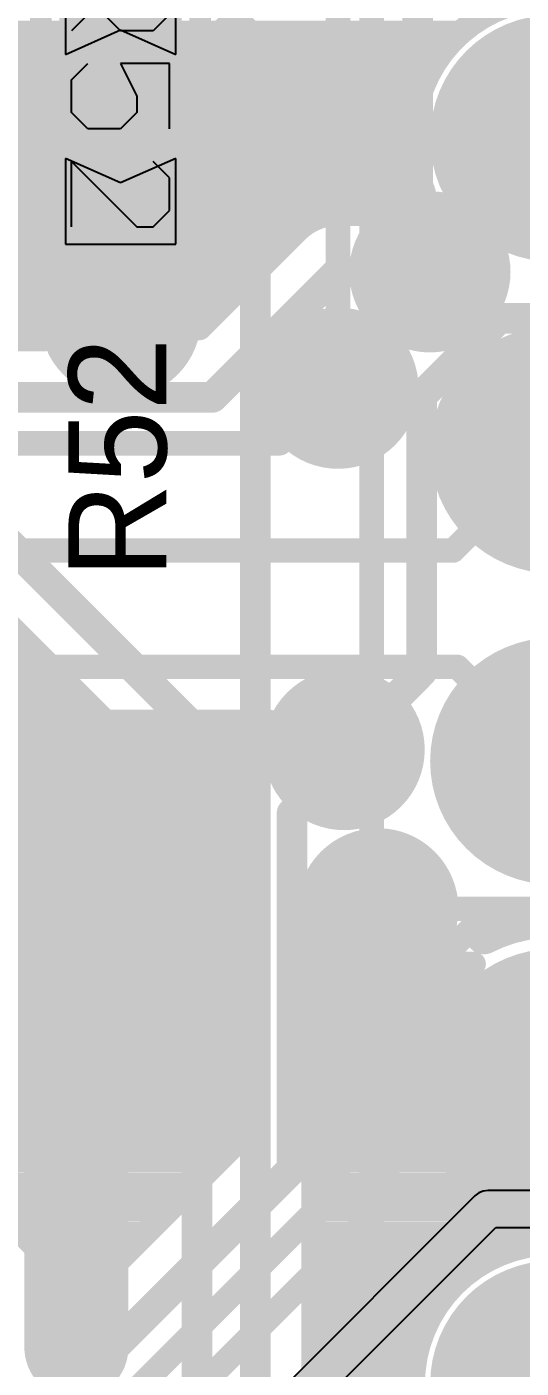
# Model space of a CAD drawing. Header units: millimetres. Extents: x 0.11 to 5.67, y 0.55 to 4.24.
# Drawn here: x 3.6008 to 3.7596, y 2.0423 to 2.4734 of the extents above; entities that cross this region are included whole.
import ezdxf

# ---------------------------------------------------------------- set-up
doc = ezdxf.new("R2010")
doc.units = ezdxf.units.MM
doc.header["$MEASUREMENT"] = 0
for name, color, linetype in [('BottomLayer', 5, 'Continuous'), ('BottomSolder', 6, 'Continuous'), ('InternalPlane1', 76, 'Continuous'), ('InternalPlane2', 16, 'Continuous'), ('Mechanical3', 76, 'Continuous'), ('MultiLayer', 9, 'Continuous'), ('PadHoleLayer', 156, 'Continuous'), ('TopLayer', 1, 'Continuous'), ('TopOverlay', 2, 'Continuous'), ('TopPaste', 8, 'Continuous'), ('TopSolder', 216, 'Continuous'), ('ViaHoleLayer', 16, 'Continuous')]:
    doc.layers.add(name, color=color, linetype=linetype)

# ---------------------------------------------------------------- blocks, each defined once
blk = doc.blocks.new('NANOPINEO_CORE_1')
at = {"layer": 'BottomLayer', "const_width": 0.0315}
for points in [[(-0.6185, 0.30433, 1), (-0.58701, 0.30433, 1)], [(-0.6185, 0.20413, 1), (-0.58701, 0.20413, 1)], [(-0.6185, 0.10413, 1), (-0.58701, 0.10413, 1)], [(-0.6185, 0.00413, 1), (-0.58701, 0.00413, 1)], [(-0.6185, -0.09606, 1), (-0.58701, -0.09606, 1)]]:
    blk.add_lwpolyline(points, format="xyb", close=True, dxfattribs=at)
at = {"layer": 'BottomSolder', "const_width": 0.03346}
for points in [[(-0.61949, 0.30433, 1), (-0.58602, 0.30433, 1)], [(-0.61949, 0.20413, 1), (-0.58602, 0.20413, 1)], [(-0.61949, 0.10413, 1), (-0.58602, 0.10413, 1)], [(-0.61949, 0.00413, 1), (-0.58602, 0.00413, 1)], [(-0.61949, -0.09606, 1), (-0.58602, -0.09606, 1)]]:
    blk.add_lwpolyline(points, format="xyb", close=True, dxfattribs=at)
at = {"layer": 'InternalPlane1'}
for points, const_width in [([(-0.6226, 0.30433, 1), (-0.58291, 0.30433, 1)], 0.03968), ([(-0.58337, 0.24798, 1), (-0.57746, 0.24798, 1)], 0.00591), ([(-0.56186, 0.22648, 1), (-0.55595, 0.22648, 1)], 0.00591), ([(-0.56186, 0.18179, 1), (-0.55595, 0.18179, 1)], 0.00591), ([(-0.58337, 0.16029, 1), (-0.57746, 0.16029, 1)], 0.00591), ([(-0.6226, 0.10413, 1), (-0.58291, 0.10413, 1)], 0.03968), ([(-0.6226, 0.00413, 1), (-0.58291, 0.00413, 1)], 0.03968), ([(-0.6226, -0.09606, 1), (-0.58291, -0.09606, 1)], 0.03968)]:
    blk.add_lwpolyline(points, format="xyb", close=True, dxfattribs=dict(at, const_width=const_width))
at = {"layer": 'InternalPlane1', "const_width": 0.01181}
for points in [[(-0.6251, 0.24798, -0.240079), (-0.58041, 0.24798)], [(-0.55891, 0.22648, -0.240079), (-0.55891, 0.18179)], [(-0.58041, 0.16029, -0.240079), (-0.6251, 0.16029)]]:
    blk.add_lwpolyline(points, format="xyb", dxfattribs=at)
at = {"layer": 'InternalPlane2', "const_width": 0.03968}
for points in [[(-0.6226, 0.30433, 1), (-0.58291, 0.30433, 1)], [(-0.6226, 0.20413, 1), (-0.58291, 0.20413, 1)], [(-0.6226, 0.10413, 1), (-0.58291, 0.10413, 1)], [(-0.6226, 0.00413, 1), (-0.58291, 0.00413, 1)], [(-0.6226, -0.09606, 1), (-0.58291, -0.09606, 1)]]:
    blk.add_lwpolyline(points, format="xyb", close=True, dxfattribs=at)
at = {"layer": 'MultiLayer', "const_width": 0.0315}
for points in [[(-0.6185, 0.30433, 1), (-0.58701, 0.30433, 1)], [(-0.6185, 0.20413, 1), (-0.58701, 0.20413, 1)], [(-0.6185, 0.10413, 1), (-0.58701, 0.10413, 1)], [(-0.6185, 0.00413, 1), (-0.58701, 0.00413, 1)], [(-0.6185, -0.09606, 1), (-0.58701, -0.09606, 1)]]:
    blk.add_lwpolyline(points, format="xyb", close=True, dxfattribs=at)
at = {"layer": 'PadHoleLayer', "const_width": 0.01969}
for points in [[(-0.6126, 0.30433, 1), (-0.59291, 0.30433, 1)], [(-0.6126, 0.20413, 1), (-0.59291, 0.20413, 1)], [(-0.6126, 0.10413, 1), (-0.59291, 0.10413, 1)], [(-0.6126, 0.00413, 1), (-0.59291, 0.00413, 1)], [(-0.6126, -0.09606, 1), (-0.59291, -0.09606, 1)]]:
    blk.add_lwpolyline(points, format="xyb", close=True, dxfattribs=at)
at = {"layer": 'TopLayer', "const_width": 0.0315}
for points in [[(-0.6185, 0.30433, 1), (-0.58701, 0.30433, 1)], [(-0.6185, 0.20413, 1), (-0.58701, 0.20413, 1)], [(-0.6185, 0.10413, 1), (-0.58701, 0.10413, 1)], [(-0.6185, 0.00413, 1), (-0.58701, 0.00413, 1)], [(-0.6185, -0.09606, 1), (-0.58701, -0.09606, 1)]]:
    blk.add_lwpolyline(points, format="xyb", close=True, dxfattribs=at)
at = {"layer": 'TopOverlay', "const_width": 0.00787}
blk.add_lwpolyline([(-0.54429, 0.62992), (-0.54429, -0.51772)], dxfattribs=at)
at = {"layer": 'TopSolder', "const_width": 0.03346}
for points in [[(-0.61949, 0.30433, 1), (-0.58602, 0.30433, 1)], [(-0.61949, 0.20413, 1), (-0.58602, 0.20413, 1)], [(-0.61949, 0.10413, 1), (-0.58602, 0.10413, 1)], [(-0.61949, 0.00413, 1), (-0.58602, 0.00413, 1)], [(-0.61949, -0.09606, 1), (-0.58602, -0.09606, 1)]]:
    blk.add_lwpolyline(points, format="xyb", close=True, dxfattribs=at)
blk = doc.blocks.new('RC0603_124')
at = {"layer": 'Mechanical3'}
for p, q in [((-0.04528, -0.01575), (-0.04528, 0.01574)), ((-0.04528, 0.01574), (-0.02953, 0.01574)), ((-0.02953, 0.01574), (-0.02429, 0.01049)), ((0.0072, 0.01574), (-0.01379, 0.01574)), ((-0.01379, 0.01574), (-0.01379, -0.00001)), ((0.02294, 0.01574), (0.0177, 0.01049)), ((0.03344, 0.01574), (0.02294, 0.01574)), ((0.03869, 0.01049), (0.03344, 0.01574)), ((-0.02429, 0.01049), (-0.02429, -0.00001)), ((0.03869, 0.00524), (0.03869, 0.01049)), ((-0.01379, -0.00001), (-0.00329, 0.00524)), ((-0.00329, 0.00524), (0.00195, 0.00524)), ((0.00195, 0.00524), (0.0072, -0.00001)), ((0.0177, -0.01575), (0.03869, 0.00524)), ((-0.02429, -0.00001), (-0.02953, -0.00525)), ((0.0072, -0.00001), (0.0072, -0.0105)), ((-0.02953, -0.00525), (-0.04528, -0.00525)), ((-0.03478, -0.00525), (-0.02429, -0.01575)), ((-0.00854, -0.01575), (-0.01379, -0.0105)), ((0.0072, -0.0105), (0.00195, -0.01575)), ((0.00195, -0.01575), (-0.00854, -0.01575)), ((0.03869, -0.01575), (0.0177, -0.01575))]:
    blk.add_line(p, q, dxfattribs=at)
at = {"layer": 'TopLayer'}
for points in [[(-0.04429, -0.01772), (-0.01673, -0.01772), (-0.04429, 0.01772), (-0.01673, 0.01772)], [(0.04427, 0.01772), (0.01671, 0.01772), (0.04427, -0.01772), (0.01671, -0.01772)]]:
    blk.add_solid(points, dxfattribs=at)
at = {"layer": 'TopOverlay', "const_width": 0.00701}
for points in [[(-0.05217, -0.02559), (-0.05217, 0.02559)], [(0.05217, 0.02559), (-0.05217, 0.02559)], [(0.05217, -0.02559), (0.05217, 0.02559)], [(0.05217, -0.02559), (-0.05217, -0.02559)]]:
    blk.add_lwpolyline(points, dxfattribs=at)
at = {"layer": 'TopOverlay', "const_width": 0.0035}
for points in [[(-0.05392, 0.02559, 1), (-0.05041, 0.02559, 1)], [(-0.05392, 0.02559, 1), (-0.05041, 0.02559, 1)], [(0.05041, 0.02559, 1), (0.05392, 0.02559, 1)], [(0.05041, 0.02559, 1), (0.05392, 0.02559, 1)], [(-0.05392, -0.02559, 1), (-0.05041, -0.02559, 1)], [(-0.05392, -0.02559, 1), (-0.05041, -0.02559, 1)], [(0.05041, -0.02559, 1), (0.05392, -0.02559, 1)], [(0.05041, -0.02559, 1), (0.05392, -0.02559, 1)]]:
    blk.add_lwpolyline(points, format="xyb", close=True, dxfattribs=at)
at = {"layer": 'TopPaste'}
for p, q in [((-0.04429, 0.01772), (-0.04429, -0.01772)), ((-0.01673, 0.01772), (-0.04429, 0.01772)), ((-0.02461, 0), (-0.01673, 0.01772)), ((0.04427, 0.01772), (0.01671, 0.01772)), ((0.01671, 0.01772), (0.02458, 0)), ((0.04427, -0.01772), (0.04427, 0.01772)), ((-0.01673, -0.01772), (-0.02461, 0)), ((0.02458, 0), (0.01671, -0.01772)), ((-0.04429, -0.01772), (-0.01673, -0.01772)), ((0.01671, -0.01772), (0.04427, -0.01772))]:
    blk.add_line(p, q, dxfattribs=at)
at = {"layer": 'TopSolder'}
for points in [[(-0.04626, -0.01969), (-0.01476, -0.01969), (-0.04626, 0.01969), (-0.01476, 0.01969)], [(0.04624, 0.01969), (0.01474, 0.01969), (0.04624, -0.01969), (0.01474, -0.01969)]]:
    blk.add_solid(points, dxfattribs=at)
blk = doc.blocks.new('EIAJ_SO8_191')
at = {"layer": 'Mechanical3'}
for p, q in [((0.09843, -0.04824), (0.09843, -0.07972)), ((0.11417, -0.04824), (0.09843, -0.04824)), ((0.11942, -0.05349), (0.11417, -0.04824)), ((0.12991, -0.04824), (0.12991, -0.07972)), ((0.14565, -0.04824), (0.12991, -0.04824)), ((0.1509, -0.05349), (0.14565, -0.04824)), ((0.16664, -0.04824), (0.1614, -0.05349)), ((0.17714, -0.04824), (0.16664, -0.04824)), ((0.18239, -0.05349), (0.17714, -0.04824)), ((0.11942, -0.07448), (0.11942, -0.05349)), ((0.1509, -0.07448), (0.1509, -0.05349)), ((0.18239, -0.05873), (0.18239, -0.05349)), ((0.1614, -0.07972), (0.18239, -0.05873)), ((0.11417, -0.07972), (0.11942, -0.07448)), ((0.14565, -0.07972), (0.1509, -0.07448)), ((0.09843, -0.07972), (0.11417, -0.07972)), ((0.12991, -0.07972), (0.14565, -0.07972)), ((0.18239, -0.07972), (0.1614, -0.07972))]:
    blk.add_line(p, q, dxfattribs=at)
at = {"layer": 'TopLayer', "const_width": 0.02953}
for points in [[(0.02774, 0), (-0.02774, 0)], [(0.32274, 0), (0.26726, 0)], [(0.02774, -0.05), (-0.02774, -0.05)], [(0.32274, -0.05), (0.26726, -0.05)], [(0.02774, -0.1), (-0.02774, -0.1)], [(0.32274, -0.1), (0.26726, -0.1)], [(0.02774, -0.15), (-0.02774, -0.15)], [(0.32274, -0.15), (0.26726, -0.15)]]:
    blk.add_lwpolyline(points, dxfattribs=at)
at = {"layer": 'TopLayer', "const_width": 0.01476}
for points in [[(-0.03512, 0, 1), (-0.02035, 0, 1)], [(0.02035, 0, 1), (0.03512, 0, 1)], [(0.25988, 0, 1), (0.27465, 0, 1)], [(0.31535, 0, 1), (0.33012, 0, 1)], [(-0.03512, -0.05, 1), (-0.02035, -0.05, 1)], [(0.02035, -0.05, 1), (0.03512, -0.05, 1)], [(0.25988, -0.05, 1), (0.27465, -0.05, 1)], [(0.31535, -0.05, 1), (0.33012, -0.05, 1)], [(-0.03512, -0.1, 1), (-0.02035, -0.1, 1)], [(0.02035, -0.1, 1), (0.03512, -0.1, 1)], [(0.25988, -0.1, 1), (0.27465, -0.1, 1)], [(0.31535, -0.1, 1), (0.33012, -0.1, 1)], [(-0.03512, -0.15, 1), (-0.02035, -0.15, 1)], [(0.02035, -0.15, 1), (0.03512, -0.15, 1)], [(0.25988, -0.15, 1), (0.27465, -0.15, 1)], [(0.31535, -0.15, 1), (0.33012, -0.15, 1)]]:
    blk.add_lwpolyline(points, format="xyb", close=True, dxfattribs=at)
at = {"layer": 'TopOverlay'}
for p, q in [((-0.075, 0.05), (-0.075, 0.025)), ((-0.05, 0.05), (-0.075, 0.05)), ((-0.05, 0.025), (-0.05, 0.05)), ((-0.075, 0.025), (-0.05, 0.025))]:
    blk.add_line(p, q, dxfattribs=at)
at = {"layer": 'TopOverlay', "const_width": 0.01}
for points in [[(0.07, 0.03), (0.12, 0.03)], [(0.07, 0.03), (0.07, -0.17)], [(0.18, 0.03), (0.23, 0.03)], [(0.23, 0.03), (0.23, -0.17)], [(0.07, -0.17), (0.23, -0.17)]]:
    blk.add_lwpolyline(points, dxfattribs=at)
at = {"layer": 'TopOverlay', "const_width": 0.005}
for points in [[(0.0675, 0.03, 1), (0.0725, 0.03, 1)], [(0.0675, 0.03, 1), (0.0725, 0.03, 1)], [(0.1175, 0.03, 1), (0.1225, 0.03, 1)], [(0.1175, 0.03, 1), (0.1225, 0.03, 1)], [(0.1775, 0.03, 1), (0.1825, 0.03, 1)], [(0.1775, 0.03, 1), (0.1825, 0.03, 1)], [(0.2275, 0.03, 1), (0.2325, 0.03, 1)], [(0.2275, 0.03, 1), (0.2325, 0.03, 1)], [(0.0675, -0.17, 1), (0.0725, -0.17, 1)], [(0.0675, -0.17, 1), (0.0725, -0.17, 1)], [(0.2275, -0.17, 1), (0.2325, -0.17, 1)], [(0.2275, -0.17, 1), (0.2325, -0.17, 1)]]:
    blk.add_lwpolyline(points, format="xyb", close=True, dxfattribs=at)
at = {"layer": 'TopOverlay', "const_width": 0.01}
blk.add_lwpolyline([(0.18, 0.03, -1), (0.12, 0.03)], format="xyb", dxfattribs=at)
at = {"layer": 'TopPaste', "const_width": 0.02953}
for points in [[(0.02774, 0), (-0.02774, 0)], [(0.32274, 0), (0.26726, 0)], [(0.02774, -0.05), (-0.02774, -0.05)], [(0.32274, -0.05), (0.26726, -0.05)], [(0.02774, -0.1), (-0.02774, -0.1)], [(0.32274, -0.1), (0.26726, -0.1)], [(0.02774, -0.15), (-0.02774, -0.15)], [(0.32274, -0.15), (0.26726, -0.15)]]:
    blk.add_lwpolyline(points, dxfattribs=at)
at = {"layer": 'TopPaste', "const_width": 0.01476}
for points in [[(-0.03512, 0, 1), (-0.02035, 0, 1)], [(0.02035, 0, 1), (0.03512, 0, 1)], [(0.25988, 0, 1), (0.27465, 0, 1)], [(0.31535, 0, 1), (0.33012, 0, 1)], [(-0.03512, -0.05, 1), (-0.02035, -0.05, 1)], [(0.02035, -0.05, 1), (0.03512, -0.05, 1)], [(0.25988, -0.05, 1), (0.27465, -0.05, 1)], [(0.31535, -0.05, 1), (0.33012, -0.05, 1)], [(-0.03512, -0.1, 1), (-0.02035, -0.1, 1)], [(0.02035, -0.1, 1), (0.03512, -0.1, 1)], [(0.25988, -0.1, 1), (0.27465, -0.1, 1)], [(0.31535, -0.1, 1), (0.33012, -0.1, 1)], [(-0.03512, -0.15, 1), (-0.02035, -0.15, 1)], [(0.02035, -0.15, 1), (0.03512, -0.15, 1)], [(0.25988, -0.15, 1), (0.27465, -0.15, 1)], [(0.31535, -0.15, 1), (0.33012, -0.15, 1)]]:
    blk.add_lwpolyline(points, format="xyb", close=True, dxfattribs=at)
at = {"layer": 'TopSolder', "const_width": 0.03346}
for points in [[(0.02774, 0), (-0.02774, 0)], [(0.32274, 0), (0.26726, 0)], [(0.02774, -0.05), (-0.02774, -0.05)], [(0.32274, -0.05), (0.26726, -0.05)], [(0.02774, -0.1), (-0.02774, -0.1)], [(0.32274, -0.1), (0.26726, -0.1)], [(0.02774, -0.15), (-0.02774, -0.15)], [(0.32274, -0.15), (0.26726, -0.15)]]:
    blk.add_lwpolyline(points, dxfattribs=at)
at = {"layer": 'TopSolder', "const_width": 0.01673}
for points in [[(-0.0361, 0, 1), (-0.01937, 0, 1)], [(0.01937, 0, 1), (0.0361, 0, 1)], [(0.2589, 0, 1), (0.27563, 0, 1)], [(0.31437, 0, 1), (0.3311, 0, 1)], [(-0.0361, -0.05, 1), (-0.01937, -0.05, 1)], [(0.01937, -0.05, 1), (0.0361, -0.05, 1)], [(0.2589, -0.05, 1), (0.27563, -0.05, 1)], [(0.31437, -0.05, 1), (0.3311, -0.05, 1)], [(-0.0361, -0.1, 1), (-0.01937, -0.1, 1)], [(0.01937, -0.1, 1), (0.0361, -0.1, 1)], [(0.2589, -0.1, 1), (0.27563, -0.1, 1)], [(0.31437, -0.1, 1), (0.3311, -0.1, 1)], [(-0.0361, -0.15, 1), (-0.01937, -0.15, 1)], [(0.01937, -0.15, 1), (0.0361, -0.15, 1)], [(0.2589, -0.15, 1), (0.27563, -0.15, 1)], [(0.31437, -0.15, 1), (0.3311, -0.15, 1)]]:
    blk.add_lwpolyline(points, format="xyb", close=True, dxfattribs=at)

msp = doc.modelspace()

# ---------------------------------------------------------------- linework, layer by layer
at = {"layer": 'BottomLayer', "const_width": 0.00787}
for points in [[(3.72828, 2.42019, -1.219658), (3.81535, 2.4376)], [(3.71285, 2.41339, -0.169549), (3.72828, 2.42019)], [(3.68756, 2.40791, -0.198912), (3.70079, 2.41339)], [(3.68756, 2.40791, -0.198912), (3.70079, 2.41339)], [(3.60626, 2.37303, -1.146512), (3.6565, 2.37992)], [(3.6565, 2.37992, -0.032278), (3.65628, 2.37663)], [(3.67731, 2.23841, -0.115567), (3.67875, 2.25)], [(3.66732, 2.22068, -0.198912), (3.6728, 2.2339)], [(3.66732, 2.22068, -0.198912), (3.6728, 2.2339)], [(3.60476, 2.08015, -0.198912), (3.61024, 2.06693)], [(3.60476, 2.08015, -0.198912), (3.61024, 2.06693)]]:
    msp.add_lwpolyline(points, format="xyb", dxfattribs=at)
at = {"layer": 'BottomLayer'}
for points, const_width in [([(3.48514, 2.47145), (3.74001, 2.47145)], 0.00787), ([(3.47721, 2.46358), (3.733, 2.46358)], 0.00787), ([(3.37802, 2.4557), (3.72858, 2.4557)], 0.00787), ([(3.3806, 2.44783), (3.72597, 2.44783)], 0.00787), ([(3.52167, 2.43995), (3.72486, 2.43995)], 0.00787), ([(3.53199, 2.43208), (3.72514, 2.43208)], 0.00787), ([(3.53616, 2.42421), (3.72683, 2.42421)], 0.00787), ([(3.5374, 2.41633), (3.71667, 2.41633)], 0.00787), ([(3.70079, 2.41339), (3.71285, 2.41339)], 0.00787), ([(3.53616, 2.40846), (3.68814, 2.40846)], 0.00787), ([(3.65628, 2.37663), (3.68756, 2.40791)], 0.00787), ([(3.53198, 2.40058), (3.61581, 2.40058)], 0.00787), ([(3.646, 2.40058), (3.68024, 2.40058)], 0.00787), ([(3.66043, 2.35433), (3.70079, 2.39468)], 0.00984), ([(3.70079, 2.39468), (3.73032, 2.39468)], 0.00984), ([(3.52164, 2.39271), (3.60874, 2.39271)], 0.00787), ([(3.65307, 2.39271), (3.67237, 2.39271)], 0.00787), ([(3.35138, 2.38484), (3.60579, 2.38484)], 0.00787), ([(3.65602, 2.38484), (3.66449, 2.38484)], 0.00787), ([(3.58531, 2.37696), (3.60549, 2.37696)], 0.00787), ([(3.58944, 2.37303), (3.60626, 2.37303)], 0.00787), ([(3.58169, 2.35433), (3.66043, 2.35433)], 0.00984), ([(3.68209, 2.33957), (3.6998, 2.35728)], 0.00787), ([(3.6998, 2.35728), (3.70079, 2.35728)], 0.00787), ([(3.56201, 2.33957), (3.68209, 2.33957)], 0.00787), ([(3.7378, 2.30512), (3.77008, 2.3374)], 0.00787), ([(3.57972, 2.30512), (3.7378, 2.30512)], 0.00787), ([(3.54528, 2.26772), (3.73915, 2.26772)], 0.00787), ([(3.73915, 2.26772), (3.76946, 2.2374)], 0.00787), ([(3.54528, 2.25), (3.67875, 2.25)], 0.00787), ([(3.50247, 2.2431), (3.67724, 2.2431)], 0.00787), ([(3.6728, 2.2339), (3.67731, 2.23841)], 0.00787), ([(3.68602, 2.22068), (3.70276, 2.23741)], 0.00984), ([(3.70276, 2.23741), (3.70276, 2.24114)], 0.00984), ([(3.49521, 2.23523), (3.67413, 2.23523)], 0.00787), ([(3.49394, 2.22736), (3.66855, 2.22736)], 0.00787), ([(3.66732, 2.11406), (3.66732, 2.22068)], 0.00787), ([(3.68602, 2.10631), (3.68602, 2.22068)], 0.00984), ([(3.48973, 2.21948), (3.66732, 2.21948)], 0.00787), ([(3.47926, 2.21161), (3.66732, 2.21161)], 0.00787), ([(3.47752, 2.20373), (3.66732, 2.20373)], 0.00787), ([(3.48984, 2.19586), (3.66732, 2.19586)], 0.00787), ([(3.49448, 2.18799), (3.66732, 2.18799)], 0.00787), ([(3.71358, 2.1857), (3.71358, 2.18996)], 0.00787), ([(3.71654, 2.1565), (3.74705, 2.18701)], 0.00787), ([(3.74705, 2.18701), (3.79528, 2.18701)], 0.00787), ([(3.70079, 2.1729), (3.71358, 2.1857)], 0.00787), ([(3.49604, 2.18011), (3.66732, 2.18011)], 0.00787), ([(3.49512, 2.17224), (3.66732, 2.17224)], 0.00787), ([(3.70079, 2.1002), (3.70079, 2.1729)], 0.00787), ([(3.49137, 2.16436), (3.66732, 2.16436)], 0.00787), ([(3.48239, 2.15649), (3.66732, 2.15649)], 0.00787), ([(3.71654, 2.09646), (3.71654, 2.1565)], 0.00787), ([(3.47047, 2.14862), (3.66732, 2.14862)], 0.00787), ([(3.54144, 2.14074), (3.66732, 2.14074)], 0.00787), ([(3.54866, 2.13625), (3.60476, 2.08015)], 0.00787), ([(3.55204, 2.13287), (3.66732, 2.13287)], 0.00787), ([(3.55992, 2.12499), (3.66732, 2.12499)], 0.00787), ([(3.56779, 2.11712), (3.66732, 2.11712)], 0.00787), ([(3.61024, 2.05697), (3.66732, 2.11406)], 0.00787), ([(3.57567, 2.10925), (3.66251, 2.10925)], 0.00787), ([(3.61417, 2.03446), (3.68602, 2.10631)], 0.00984), ([(3.58354, 2.10137), (3.65464, 2.10137)], 0.00787), ([(3.62894, 2.02835), (3.70079, 2.1002)], 0.00787), ([(3.65453, 2.03445), (3.71654, 2.09646)], 0.00787), ([(3.59141, 2.0935), (3.64676, 2.0935)], 0.00787), ([(3.67717, 2.0187), (3.74705, 2.08858)], 0.00984), ([(3.74705, 2.08858), (3.79724, 2.08858)], 0.00984), ([(3.59929, 2.08562), (3.63889, 2.08562)], 0.00787), ([(3.60679, 2.07775), (3.63102, 2.07775)], 0.00787), ([(3.61, 2.06988), (3.62314, 2.06988)], 0.00787), ([(3.61024, 2.05697), (3.61024, 2.06693)], 0.00787), ([(3.61024, 2.062), (3.61527, 2.062)], 0.00787)]:
    msp.add_lwpolyline(points, dxfattribs=dict(at, const_width=const_width))
for points, const_width in [([(3.73804, 2.47145, 1), (3.74198, 2.47145, 1)], 0.00394), ([(3.73103, 2.46358, 1), (3.73497, 2.46358, 1)], 0.00394), ([(3.72661, 2.4557, 1), (3.73055, 2.4557, 1)], 0.00394), ([(3.72401, 2.44783, 1), (3.72794, 2.44783, 1)], 0.00394), ([(3.7229, 2.43995, 1), (3.72683, 2.43995, 1)], 0.00394), ([(3.72317, 2.43208, 1), (3.72711, 2.43208, 1)], 0.00394), ([(3.72486, 2.42421, 1), (3.7288, 2.42421, 1)], 0.00394), ([(3.72631, 2.42019, 1), (3.73025, 2.42019, 1)], 0.00394), ([(3.72631, 2.42019, 1), (3.73025, 2.42019, 1)], 0.00394), ([(3.7147, 2.41633, 1), (3.71864, 2.41633, 1)], 0.00394), ([(3.69882, 2.41339, 1), (3.70276, 2.41339, 1)], 0.00394), ([(3.69882, 2.41339, 1), (3.70276, 2.41339, 1)], 0.00394), ([(3.69882, 2.41339, 1), (3.70276, 2.41339, 1)], 0.00394), ([(3.71088, 2.41339, 1), (3.71481, 2.41339, 1)], 0.00394), ([(3.71088, 2.41339, 1), (3.71481, 2.41339, 1)], 0.00394), ([(3.6856, 2.40791, 1), (3.68953, 2.40791, 1)], 0.00394), ([(3.6856, 2.40791, 1), (3.68953, 2.40791, 1)], 0.00394), ([(3.6856, 2.40791, 1), (3.68953, 2.40791, 1)], 0.00394), ([(3.68617, 2.40846, 1), (3.69011, 2.40846, 1)], 0.00394), ([(3.72441, 2.39468, 1), (3.73622, 2.39468, 1)], 0.01181), ([(3.61384, 2.40058, 1), (3.61778, 2.40058, 1)], 0.00394), ([(3.64403, 2.40058, 1), (3.64797, 2.40058, 1)], 0.00394), ([(3.67827, 2.40058, 1), (3.68221, 2.40058, 1)], 0.00394), ([(3.69833, 2.39468, 1), (3.70325, 2.39468, 1)], 0.00492), ([(3.69833, 2.39468, 1), (3.70325, 2.39468, 1)], 0.00492), ([(3.72785, 2.39468, 1), (3.73278, 2.39468, 1)], 0.00492), ([(3.60677, 2.39271, 1), (3.61071, 2.39271, 1)], 0.00394), ([(3.6511, 2.39271, 1), (3.65504, 2.39271, 1)], 0.00394), ([(3.6704, 2.39271, 1), (3.67433, 2.39271, 1)], 0.00394), ([(3.60382, 2.38484, 1), (3.60776, 2.38484, 1)], 0.00394), ([(3.625, 2.37992, 1), (3.63681, 2.37992, 1)], 0.01181), ([(3.65405, 2.38484, 1), (3.65799, 2.38484, 1)], 0.00394), ([(3.66252, 2.38484, 1), (3.66646, 2.38484, 1)], 0.00394), ([(3.60352, 2.37696, 1), (3.60746, 2.37696, 1)], 0.00394), ([(3.65431, 2.37663, 1), (3.65825, 2.37663, 1)], 0.00394), ([(3.65431, 2.37663, 1), (3.65825, 2.37663, 1)], 0.00394), ([(3.65453, 2.37992, 1), (3.65846, 2.37992, 1)], 0.00394), ([(3.65453, 2.37992, 1), (3.65846, 2.37992, 1)], 0.00394), ([(3.60429, 2.37303, 1), (3.60823, 2.37303, 1)], 0.00394), ([(3.60429, 2.37303, 1), (3.60823, 2.37303, 1)], 0.00394), ([(3.69488, 2.35728, 1), (3.70669, 2.35728, 1)], 0.01181), ([(3.65797, 2.35433, 1), (3.66289, 2.35433, 1)], 0.00492), ([(3.65797, 2.35433, 1), (3.66289, 2.35433, 1)], 0.00492), ([(3.69783, 2.35728, 1), (3.70177, 2.35728, 1)], 0.00394), ([(3.69783, 2.35728, 1), (3.70177, 2.35728, 1)], 0.00394), ([(3.69882, 2.35728, 1), (3.70276, 2.35728, 1)], 0.00394), ([(3.68012, 2.33957, 1), (3.68405, 2.33957, 1)], 0.00394), ([(3.68012, 2.33957, 1), (3.68405, 2.33957, 1)], 0.00394), ([(3.73583, 2.30512, 1), (3.73976, 2.30512, 1)], 0.00394), ([(3.73583, 2.30512, 1), (3.73976, 2.30512, 1)], 0.00394), ([(3.73718, 2.26772, 1), (3.74112, 2.26772, 1)], 0.00394), ([(3.73718, 2.26772, 1), (3.74112, 2.26772, 1)], 0.00394), ([(3.67678, 2.25, 1), (3.68072, 2.25, 1)], 0.00394), ([(3.67678, 2.25, 1), (3.68072, 2.25, 1)], 0.00394), ([(3.69685, 2.24114, 1), (3.70866, 2.24114, 1)], 0.01181), ([(3.67527, 2.2431, 1), (3.67921, 2.2431, 1)], 0.00394), ([(3.67534, 2.23841, 1), (3.67928, 2.23841, 1)], 0.00394), ([(3.67534, 2.23841, 1), (3.67928, 2.23841, 1)], 0.00394), ([(3.7003, 2.24114, 1), (3.70522, 2.24114, 1)], 0.00492), ([(3.7003, 2.23741, 1), (3.70522, 2.23741, 1)], 0.00492), ([(3.7003, 2.23741, 1), (3.70522, 2.23741, 1)], 0.00492), ([(3.67083, 2.2339, 1), (3.67477, 2.2339, 1)], 0.00394), ([(3.67083, 2.2339, 1), (3.67477, 2.2339, 1)], 0.00394), ([(3.67083, 2.2339, 1), (3.67477, 2.2339, 1)], 0.00394), ([(3.67216, 2.23523, 1), (3.67609, 2.23523, 1)], 0.00394), ([(3.66659, 2.22736, 1), (3.67052, 2.22736, 1)], 0.00394), ([(3.66535, 2.22068, 1), (3.66929, 2.22068, 1)], 0.00394), ([(3.66535, 2.22068, 1), (3.66929, 2.22068, 1)], 0.00394), ([(3.66535, 2.22068, 1), (3.66929, 2.22068, 1)], 0.00394), ([(3.68356, 2.22068, 1), (3.68848, 2.22068, 1)], 0.00492), ([(3.68356, 2.22068, 1), (3.68848, 2.22068, 1)], 0.00492), ([(3.66535, 2.21948, 1), (3.66929, 2.21948, 1)], 0.00394), ([(3.66535, 2.21161, 1), (3.66929, 2.21161, 1)], 0.00394), ([(3.66535, 2.20373, 1), (3.66929, 2.20373, 1)], 0.00394), ([(3.66535, 2.19586, 1), (3.66929, 2.19586, 1)], 0.00394), ([(3.70768, 2.18996, 1), (3.71949, 2.18996, 1)], 0.01181), ([(3.66535, 2.18799, 1), (3.66929, 2.18799, 1)], 0.00394), ([(3.71161, 2.18996, 1), (3.71555, 2.18996, 1)], 0.00394), ([(3.74508, 2.18701, 1), (3.74902, 2.18701, 1)], 0.00394), ([(3.74508, 2.18701, 1), (3.74902, 2.18701, 1)], 0.00394), ([(3.71161, 2.1857, 1), (3.71555, 2.1857, 1)], 0.00394), ([(3.71161, 2.1857, 1), (3.71555, 2.1857, 1)], 0.00394), ([(3.66535, 2.18011, 1), (3.66929, 2.18011, 1)], 0.00394), ([(3.66535, 2.17224, 1), (3.66929, 2.17224, 1)], 0.00394), ([(3.69882, 2.1729, 1), (3.70276, 2.1729, 1)], 0.00394), ([(3.69882, 2.1729, 1), (3.70276, 2.1729, 1)], 0.00394), ([(3.66535, 2.16436, 1), (3.66929, 2.16436, 1)], 0.00394), ([(3.66535, 2.15649, 1), (3.66929, 2.15649, 1)], 0.00394), ([(3.71457, 2.1565, 1), (3.7185, 2.1565, 1)], 0.00394), ([(3.71457, 2.1565, 1), (3.7185, 2.1565, 1)], 0.00394), ([(3.66535, 2.14862, 1), (3.66929, 2.14862, 1)], 0.00394), ([(3.66535, 2.14074, 1), (3.66929, 2.14074, 1)], 0.00394), ([(3.66535, 2.13287, 1), (3.66929, 2.13287, 1)], 0.00394), ([(3.66535, 2.12499, 1), (3.66929, 2.12499, 1)], 0.00394), ([(3.66535, 2.11712, 1), (3.66929, 2.11712, 1)], 0.00394), ([(3.66535, 2.11406, 1), (3.66929, 2.11406, 1)], 0.00394), ([(3.66535, 2.11406, 1), (3.66929, 2.11406, 1)], 0.00394), ([(3.66054, 2.10925, 1), (3.66448, 2.10925, 1)], 0.00394), ([(3.68356, 2.10631, 1), (3.68848, 2.10631, 1)], 0.00492), ([(3.68356, 2.10631, 1), (3.68848, 2.10631, 1)], 0.00492), ([(3.65267, 2.10137, 1), (3.65661, 2.10137, 1)], 0.00394), ([(3.69882, 2.1002, 1), (3.70276, 2.1002, 1)], 0.00394), ([(3.69882, 2.1002, 1), (3.70276, 2.1002, 1)], 0.00394), ([(3.71457, 2.09646, 1), (3.7185, 2.09646, 1)], 0.00394), ([(3.71457, 2.09646, 1), (3.7185, 2.09646, 1)], 0.00394), ([(3.6448, 2.0935, 1), (3.64873, 2.0935, 1)], 0.00394), ([(3.74459, 2.08858, 1), (3.74951, 2.08858, 1)], 0.00492), ([(3.74459, 2.08858, 1), (3.74951, 2.08858, 1)], 0.00492), ([(3.59732, 2.08562, 1), (3.60126, 2.08562, 1)], 0.00394), ([(3.63692, 2.08562, 1), (3.64086, 2.08562, 1)], 0.00394), ([(3.60279, 2.08015, 1), (3.60673, 2.08015, 1)], 0.00394), ([(3.60279, 2.08015, 1), (3.60673, 2.08015, 1)], 0.00394), ([(3.60279, 2.08015, 1), (3.60673, 2.08015, 1)], 0.00394), ([(3.60482, 2.07775, 1), (3.60876, 2.07775, 1)], 0.00394), ([(3.62905, 2.07775, 1), (3.63298, 2.07775, 1)], 0.00394), ([(3.60803, 2.06988, 1), (3.61197, 2.06988, 1)], 0.00394), ([(3.62117, 2.06988, 1), (3.62511, 2.06988, 1)], 0.00394), ([(3.60827, 2.06693, 1), (3.6122, 2.06693, 1)], 0.00394), ([(3.60827, 2.06693, 1), (3.6122, 2.06693, 1)], 0.00394), ([(3.60827, 2.06693, 1), (3.6122, 2.06693, 1)], 0.00394), ([(3.60827, 2.062, 1), (3.6122, 2.062, 1)], 0.00394), ([(3.6133, 2.062, 1), (3.61724, 2.062, 1)], 0.00394), ([(3.60827, 2.05697, 1), (3.6122, 2.05697, 1)], 0.00394), ([(3.60827, 2.05697, 1), (3.6122, 2.05697, 1)], 0.00394)]:
    msp.add_lwpolyline(points, format="xyb", close=True, dxfattribs=dict(at, const_width=const_width))
at = {"layer": 'InternalPlane1', "const_width": 0.02591}
for points in [[(3.71736, 2.39468, 1), (3.74327, 2.39468, 1)], [(3.61795, 2.37992, 1), (3.64386, 2.37992, 1)], [(3.68783, 2.35728, 1), (3.71374, 2.35728, 1)], [(3.6898, 2.24114, 1), (3.71571, 2.24114, 1)], [(3.70063, 2.18996, 1), (3.72654, 2.18996, 1)]]:
    msp.add_lwpolyline(points, format="xyb", close=True, dxfattribs=at)
at = {"layer": 'InternalPlane2'}
for p, q in [((3.7448, 2.09772), (3.64146, 1.99437)), ((3.74604, 2.09866), (3.7448, 2.09772)), ((3.74747, 2.09926), (3.74604, 2.09866)), ((3.74902, 2.09946), (3.74747, 2.09926)), ((3.8873, 2.09946), (3.74902, 2.09946)), ((3.65163, 1.98769), (3.75148, 2.08755)), ((3.75148, 2.08755), (3.88976, 2.08755))]:
    msp.add_line(p, q, dxfattribs=at)
for points, const_width in [([(3.71736, 2.39468, 1), (3.74327, 2.39468, 1)], 0.02591), ([(3.68783, 2.35728, 1), (3.71374, 2.35728, 1)], 0.02591), ([(3.6898, 2.24114, 1), (3.71571, 2.24114, 1)], 0.02591), ([(3.70063, 2.18996, 1), (3.72654, 2.18996, 1)], 0.02591), ([(3.74606, 2.0935, 1), (3.75197, 2.0935, 1)], 0.00591), ([(3.74606, 2.0935, 1), (3.75197, 2.0935, 1)], 0.00591)]:
    msp.add_lwpolyline(points, format="xyb", close=True, dxfattribs=dict(at, const_width=const_width))
at = {"layer": 'InternalPlane2', "const_width": 0.01181}
for points in [[(3.64567, 1.99016), (3.74902, 2.0935)], [(3.74902, 2.0935), (3.88976, 2.0935)]]:
    msp.add_lwpolyline(points, dxfattribs=at)
at = {"layer": 'MultiLayer', "const_width": 0.01181}
for points in [[(3.72441, 2.39468, 1), (3.73622, 2.39468, 1)], [(3.625, 2.37992, 1), (3.63681, 2.37992, 1)], [(3.69488, 2.35728, 1), (3.70669, 2.35728, 1)], [(3.69685, 2.24114, 1), (3.70866, 2.24114, 1)], [(3.70768, 2.18996, 1), (3.71949, 2.18996, 1)]]:
    msp.add_lwpolyline(points, format="xyb", close=True, dxfattribs=at)
at = {"layer": 'TopLayer'}
for points, const_width in [([(3.70079, 2.35728), (3.70079, 2.65157)], 0.00787), ([(3.72638, 2.39862), (3.72638, 2.56791)], 0.00984), ([(3.66437, 2.47835), (3.67421, 2.4685)], 0.00984), ([(3.67421, 1.96752), (3.67421, 2.4685)], 0.00984), ([(3.63091, 2.37992), (3.63091, 2.41735)], 0.01969), ([(3.72638, 2.39862), (3.73032, 2.39468)], 0.00984), ([(3.72765, 2.35483), (3.75255, 2.37972)], 0.00984), ([(3.75255, 2.37972), (3.78425, 2.37972)], 0.00984), ([(3.72765, 2.26604), (3.72765, 2.35483)], 0.00984), ([(3.58858, 2.31398), (3.65551, 2.24705)], 0.00984), ([(3.58943, 2.28669), (3.63681, 2.2393)], 0.00787), ([(3.58487, 2.2746), (3.60151, 2.2746)], 0.00787), ([(3.5759, 2.26673), (3.60939, 2.26673)], 0.00787), ([(3.70276, 2.24114), (3.72765, 2.26604)], 0.00984), ([(3.54635, 2.25885), (3.61726, 2.25885)], 0.00787), ([(3.54635, 2.25098), (3.62513, 2.25098)], 0.00787), ([(3.65551, 1.90846), (3.65551, 2.24705)], 0.00984), ([(3.54635, 2.2431), (3.63301, 2.2431)], 0.00787), ([(3.63681, 2.12479), (3.63681, 2.2393)], 0.00787), ([(3.54635, 2.23523), (3.63681, 2.23523)], 0.00787), ([(3.54635, 2.22736), (3.63681, 2.22736)], 0.00787), ([(3.55066, 2.21948), (3.63681, 2.21948)], 0.00787), ([(3.56542, 2.21161), (3.63681, 2.21161)], 0.00787), ([(3.57329, 2.20373), (3.63681, 2.20373)], 0.00787), ([(3.57985, 2.19586), (3.63681, 2.19586)], 0.00787), ([(3.58169, 2.18799), (3.63681, 2.18799)], 0.00787), ([(3.71358, 2.18996), (3.79921, 2.18996)], 0.00787), ([(3.58169, 2.18011), (3.63681, 2.18011)], 0.00787), ([(3.69291, 1.97527), (3.69291, 2.17487)], 0.00787), ([(3.58169, 2.17224), (3.63681, 2.17224)], 0.00787), ([(3.73205, 2.17224), (3.74436, 2.17224)], 0.00787), ([(3.73204, 2.17224), (3.74435, 2.17224)], 0.00787), ([(3.58169, 2.16436), (3.63681, 2.16436)], 0.00787), ([(3.69291, 2.16436), (3.73619, 2.16436)], 0.00787), ([(3.58169, 2.15649), (3.63681, 2.15649)], 0.00787), ([(3.69291, 2.15649), (3.73121, 2.15649)], 0.00787), ([(3.58169, 2.14862), (3.63681, 2.14862)], 0.00787), ([(3.69291, 2.14862), (3.72825, 2.14862)], 0.00787), ([(3.73071, 2.1374), (3.77008, 2.1374)], 0.01969), ([(3.5803, 2.14074), (3.63681, 2.14074)], 0.00787), ([(3.69291, 2.14074), (3.7269, 2.14074)], 0.00787), ([(3.57426, 2.13287), (3.6135, 2.13287)], 0.00787), ([(3.61996, 2.13287), (3.63681, 2.13287)], 0.00787), ([(3.69291, 2.13287), (3.72701, 2.13287)], 0.00787), ([(3.69291, 2.12499), (3.72859, 2.12499)], 0.00787), ([(3.69291, 2.11712), (3.73181, 2.11712)], 0.00787), ([(3.69291, 2.10925), (3.73717, 2.10925)], 0.00787), ([(3.69291, 2.10137), (3.74605, 2.10137)], 0.00787), ([(3.69291, 2.0935), (3.85902, 2.0935)], 0.00787), ([(3.69291, 2.08562), (3.95177, 2.08562)], 0.00787), ([(3.61673, 1.97106), (3.61673, 2.07677)], 0.00984), ([(3.69291, 2.07775), (3.74993, 2.07775)], 0.00787), ([(3.69291, 2.06988), (3.73873, 2.06988)], 0.00787), ([(3.69291, 2.062), (3.7322, 2.062)], 0.00787), ([(3.69291, 2.05413), (3.72808, 2.05413)], 0.00787), ([(3.69291, 2.04625), (3.72572, 2.04625)], 0.00787), ([(3.69291, 2.03838), (3.72482, 2.03838)], 0.00787)]:
    msp.add_lwpolyline(points, dxfattribs=dict(at, const_width=const_width))
for points, const_width in [([(3.67175, 2.4685, 1), (3.67667, 2.4685, 1)], 0.00492), ([(3.67175, 2.4685, 1), (3.67667, 2.4685, 1)], 0.00492), ([(3.62598, 2.41735, 1), (3.63583, 2.41735, 1)], 0.00984), ([(3.72441, 2.39468, 1), (3.73622, 2.39468, 1)], 0.01181), ([(3.72392, 2.39862, 1), (3.72884, 2.39862, 1)], 0.00492), ([(3.72392, 2.39862, 1), (3.72884, 2.39862, 1)], 0.00492), ([(3.72785, 2.39468, 1), (3.73278, 2.39468, 1)], 0.00492), ([(3.625, 2.37992, 1), (3.63681, 2.37992, 1)], 0.01181), ([(3.62598, 2.37992, 1), (3.63583, 2.37992, 1)], 0.00984), ([(3.75009, 2.37972, 1), (3.75501, 2.37972, 1)], 0.00492), ([(3.75009, 2.37972, 1), (3.75501, 2.37972, 1)], 0.00492), ([(3.69488, 2.35728, 1), (3.70669, 2.35728, 1)], 0.01181), ([(3.69882, 2.35728, 1), (3.70276, 2.35728, 1)], 0.00394), ([(3.72519, 2.35483, 1), (3.73011, 2.35483, 1)], 0.00492), ([(3.72519, 2.35483, 1), (3.73011, 2.35483, 1)], 0.00492), ([(3.59954, 2.2746, 1), (3.60348, 2.2746, 1)], 0.00394), ([(3.60742, 2.26673, 1), (3.61135, 2.26673, 1)], 0.00394), ([(3.72519, 2.26604, 1), (3.73011, 2.26604, 1)], 0.00492), ([(3.72519, 2.26604, 1), (3.73011, 2.26604, 1)], 0.00492), ([(3.61529, 2.25885, 1), (3.61923, 2.25885, 1)], 0.00394), ([(3.62317, 2.25098, 1), (3.6271, 2.25098, 1)], 0.00394), ([(3.65305, 2.24705, 1), (3.65797, 2.24705, 1)], 0.00492), ([(3.65305, 2.24705, 1), (3.65797, 2.24705, 1)], 0.00492), ([(3.69685, 2.24114, 1), (3.70866, 2.24114, 1)], 0.01181), ([(3.63104, 2.2431, 1), (3.63498, 2.2431, 1)], 0.00394), ([(3.63484, 2.2393, 1), (3.63878, 2.2393, 1)], 0.00394), ([(3.63484, 2.2393, 1), (3.63878, 2.2393, 1)], 0.00394), ([(3.7003, 2.24114, 1), (3.70522, 2.24114, 1)], 0.00492), ([(3.63484, 2.23523, 1), (3.63878, 2.23523, 1)], 0.00394), ([(3.63484, 2.22736, 1), (3.63878, 2.22736, 1)], 0.00394), ([(3.63484, 2.21948, 1), (3.63878, 2.21948, 1)], 0.00394), ([(3.63484, 2.21161, 1), (3.63878, 2.21161, 1)], 0.00394), ([(3.63484, 2.20373, 1), (3.63878, 2.20373, 1)], 0.00394), ([(3.63484, 2.19586, 1), (3.63878, 2.19586, 1)], 0.00394), ([(3.70768, 2.18996, 1), (3.71949, 2.18996, 1)], 0.01181), ([(3.63484, 2.18799, 1), (3.63878, 2.18799, 1)], 0.00394), ([(3.71161, 2.18996, 1), (3.71555, 2.18996, 1)], 0.00394), ([(3.63484, 2.18011, 1), (3.63878, 2.18011, 1)], 0.00394), ([(3.69094, 2.17487, 1), (3.69488, 2.17487, 1)], 0.00394), ([(3.69094, 2.17487, 1), (3.69488, 2.17487, 1)], 0.00394), ([(3.63484, 2.17224, 1), (3.63878, 2.17224, 1)], 0.00394), ([(3.73008, 2.17224, 1), (3.73402, 2.17224, 1)], 0.00394), ([(3.73007, 2.17224, 1), (3.73401, 2.17224, 1)], 0.00394), ([(3.73008, 2.17224, 1), (3.73402, 2.17224, 1)], 0.00394), ([(3.74238, 2.17224, 1), (3.74632, 2.17224, 1)], 0.00394), ([(3.74239, 2.17224, 1), (3.74633, 2.17224, 1)], 0.00394), ([(3.74239, 2.17224, 1), (3.74633, 2.17224, 1)], 0.00394), ([(3.63484, 2.16436, 1), (3.63878, 2.16436, 1)], 0.00394), ([(3.69094, 2.16436, 1), (3.69488, 2.16436, 1)], 0.00394), ([(3.73422, 2.16436, 1), (3.73816, 2.16436, 1)], 0.00394), ([(3.63484, 2.15649, 1), (3.63878, 2.15649, 1)], 0.00394), ([(3.69094, 2.15649, 1), (3.69488, 2.15649, 1)], 0.00394), ([(3.72924, 2.15649, 1), (3.73317, 2.15649, 1)], 0.00394), ([(3.63484, 2.14862, 1), (3.63878, 2.14862, 1)], 0.00394), ([(3.69094, 2.14862, 1), (3.69488, 2.14862, 1)], 0.00394), ([(3.72628, 2.14862, 1), (3.73022, 2.14862, 1)], 0.00394), ([(3.72579, 2.1374, 1), (3.73563, 2.1374, 1)], 0.00984), ([(3.63484, 2.14074, 1), (3.63878, 2.14074, 1)], 0.00394), ([(3.69094, 2.14074, 1), (3.69488, 2.14074, 1)], 0.00394), ([(3.72493, 2.14074, 1), (3.72887, 2.14074, 1)], 0.00394), ([(3.61154, 2.13287, 1), (3.61547, 2.13287, 1)], 0.00394), ([(3.61799, 2.13287, 1), (3.62193, 2.13287, 1)], 0.00394), ([(3.63484, 2.13287, 1), (3.63878, 2.13287, 1)], 0.00394), ([(3.69094, 2.13287, 1), (3.69488, 2.13287, 1)], 0.00394), ([(3.72504, 2.13287, 1), (3.72898, 2.13287, 1)], 0.00394), ([(3.63484, 2.12479, 1), (3.63878, 2.12479, 1)], 0.00394), ([(3.63484, 2.12479, 1), (3.63878, 2.12479, 1)], 0.00394), ([(3.69094, 2.12499, 1), (3.69488, 2.12499, 1)], 0.00394), ([(3.72662, 2.12499, 1), (3.73056, 2.12499, 1)], 0.00394), ([(3.69094, 2.11712, 1), (3.69488, 2.11712, 1)], 0.00394), ([(3.72985, 2.11712, 1), (3.73378, 2.11712, 1)], 0.00394), ([(3.69094, 2.10925, 1), (3.69488, 2.10925, 1)], 0.00394), ([(3.7352, 2.10925, 1), (3.73914, 2.10925, 1)], 0.00394), ([(3.69094, 2.10137, 1), (3.69488, 2.10137, 1)], 0.00394), ([(3.74408, 2.10137, 1), (3.74802, 2.10137, 1)], 0.00394), ([(3.69094, 2.0935, 1), (3.69488, 2.0935, 1)], 0.00394), ([(3.69094, 2.08562, 1), (3.69488, 2.08562, 1)], 0.00394), ([(3.81535, 2.0372, 1), (3.7248, 2.0372, 1)], 0.00787), ([(3.61427, 2.07677, 1), (3.61919, 2.07677, 1)], 0.00492), ([(3.69094, 2.07775, 1), (3.69488, 2.07775, 1)], 0.00394), ([(3.74796, 2.07775, 1), (3.7519, 2.07775, 1)], 0.00394), ([(3.69094, 2.06988, 1), (3.69488, 2.06988, 1)], 0.00394), ([(3.73677, 2.06988, 1), (3.7407, 2.06988, 1)], 0.00394), ([(3.69094, 2.062, 1), (3.69488, 2.062, 1)], 0.00394), ([(3.73023, 2.062, 1), (3.73417, 2.062, 1)], 0.00394), ([(3.69094, 2.05413, 1), (3.69488, 2.05413, 1)], 0.00394), ([(3.72612, 2.05413, 1), (3.73005, 2.05413, 1)], 0.00394), ([(3.69094, 2.04625, 1), (3.69488, 2.04625, 1)], 0.00394), ([(3.72375, 2.04625, 1), (3.72769, 2.04625, 1)], 0.00394)]:
    msp.add_lwpolyline(points, format="xyb", close=True, dxfattribs=dict(at, const_width=const_width))
at = {"layer": 'TopLayer', "const_width": 0.00787}
for points in [[(3.73205, 2.17224, -0.466619), (3.69291, 2.17487)], [(3.81339, 2.1374, -1.624938), (3.74436, 2.17224)], [(3.59173, 2.11828, -0.497774), (3.63681, 2.12479)]]:
    msp.add_lwpolyline(points, format="xyb", dxfattribs=at)
at = {"layer": 'ViaHoleLayer', "const_width": 0.00591}
for points in [[(3.72736, 2.39468, 1), (3.73327, 2.39468, 1)], [(3.62795, 2.37992, 1), (3.63386, 2.37992, 1)], [(3.69783, 2.35728, 1), (3.70374, 2.35728, 1)], [(3.6998, 2.24114, 1), (3.70571, 2.24114, 1)], [(3.71063, 2.18996, 1), (3.71654, 2.18996, 1)]]:
    msp.add_lwpolyline(points, format="xyb", close=True, dxfattribs=at)

# ---------------------------------------------------------------- block references
for name, p, rotation in [('NANOPINEO_CORE_1', (3.16732, 2.34154), 180), ('RC0603_124', (3.63091, 2.44783), 270), ('EIAJ_SO8_191', (3.46673, 1.78177), 90)]:
    msp.add_blockref(name, p, dxfattribs=dict(rotation=rotation))

# ---------------------------------------------------------------- texts
at = {"layer": 'TopOverlay'}
msp.add_text('R52', height=0.031496, rotation=90, dxfattribs=at).set_placement((3.64567, 2.29626))

doc.saveas('drawing.dxf')
